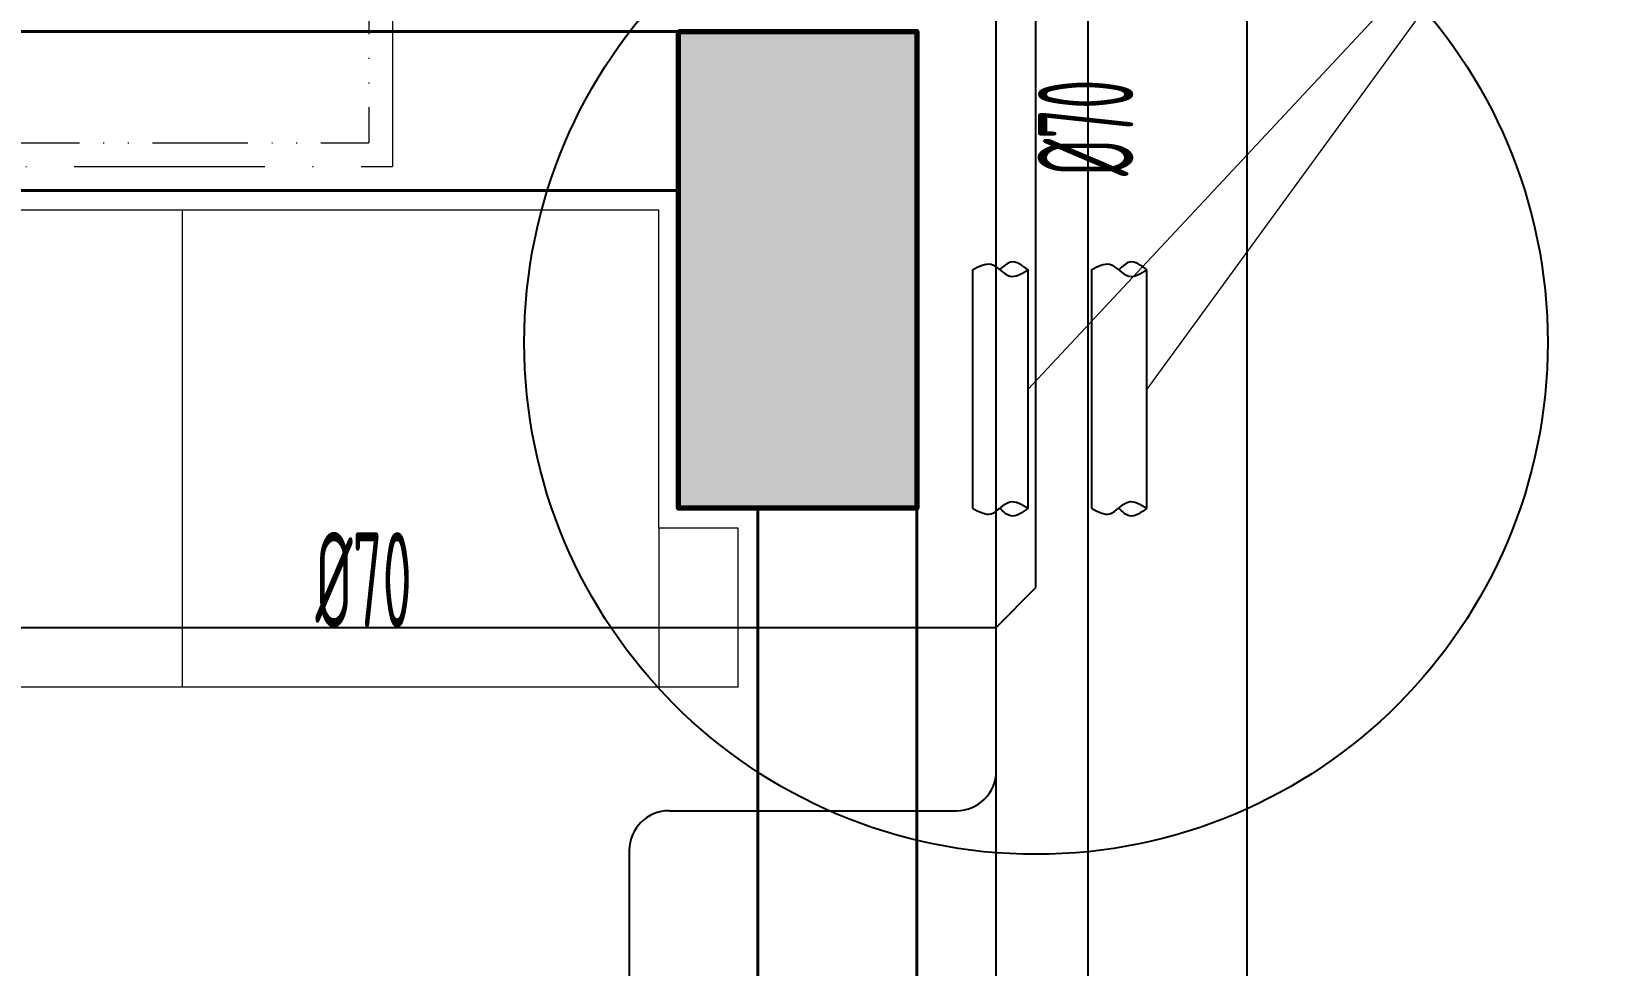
# Model space of a CAD drawing. Header units: centimetres. Extents: x 31 to 22766, y 238 to 3306.
# Drawn here: x 1675.6 to 1874.3, y 1264.5 to 1382 of the extents above; entities that cross this region are included whole.
import ezdxf
from ezdxf.xclip import XClip

# ---------------------------------------------------------------- set-up
doc = ezdxf.new("R2010")
doc.units = ezdxf.units.CM
doc.header["$XCLIPFRAME"] = 0
doc.linetypes.add('ACAD_ISO10W100', pattern=[18, 12, -3, 0, -3])
doc.linetypes.add('ACAD_ISO12W100', pattern=[21, 12, -3, 0, -3, 0, -3])
for name, color, linetype, lineweight in [('00_BORDA_BETONARME', 5, 'Continuous', 70), ('00_BORDA_DUVAR', 8, 'Continuous', 40), ('00_BORDA_TARAMA', 5, 'Continuous', 9), ('M-HAP-DATA', 42, 'Continuous', 0), ('M-ST-SICAK SU', 1, 'Continuous', 0), ('M-ST-SOGUK SU', 5, 'Continuous', 0), ('TEFRİŞ', 8, 'Continuous', 9)]:
    doc.layers.add(name, color=color, linetype=linetype, lineweight=lineweight)
for name, color, linetype in [('M-HVAC EMİŞ', 6, 'Continuous'), ('M-ST-PİSSU', 8, 'Continuous'), ('M-ST-PİSSU YAZI', 7, 'Continuous'), ('M-VRF-BORU', 3, 'Continuous')]:
    doc.layers.add(name, color=color, linetype=linetype)
doc.styles.get("Standard").update_dxf_attribs({"font": 'GENISO.shx'})
doc.linetypes.add('WASTEWATER', pattern='A,6,-0.4,[")",Standard,S=1,R=0,X=-0.1,Y=-0.375],-0.2', length=6.6)

# ---------------------------------------------------------------- blocks, each defined once
blk = doc.blocks.new('BETONARME PLANI')
at = {"layer": '00_BORDA_TARAMA'}
h = blk.add_hatch(dxfattribs=at)
h.set_pattern_fill('ANSI36', color=256)
h.set_pattern_definition([(45, (25862.2684, -18283.2323), (1.68379802, 6.1739261), [7.9375, -1.5875, 0, -1.5875])])
h.paths.add_polyline_path([(37985.64, 1232.62), (37985.64, 1202.62), (37925.64, 1202.62), (37925.64, 1232.62)])
h.paths.add_polyline_path([(37955.64, 902.62), (37985.64, 902.62), (37985.64, 842.62), (37955.64, 842.62)])
h.paths.add_polyline_path([(37985.64, 1792.62), (37985.64, 1762.62), (37925.64, 1762.62), (37925.64, 1792.62)])
h.paths.add_polyline_path([(37090.64, 842.62), (37130.64, 842.62), (37130.64, 882.62), (37090.64, 882.62)])
h.paths.add_polyline_path([(37985.64, 352.62), (37985.64, 322.62), (37925.64, 322.62), (37925.64, 352.62)])
h.paths.add_polyline_path([(37090.64, 1272.62), (37130.64, 1272.62), (37130.64, 1312.62), (37090.64, 1312.62)])
h.paths.add_polyline_path([(37555.64, 1302.62), (37585.64, 1302.62), (37585.64, 1202.62), (37555.64, 1202.62)])
h.paths.add_polyline_path([(37100.64, 382.62), (37130.64, 382.62), (37130.64, 322.62), (37100.64, 322.62)])
h.paths.add_polyline_path([(37130.64, 1752.62), (37130.64, 1792.62), (37100.64, 1792.62), (37100.64, 1752.62)])
h.paths.add_polyline_path([(37585.64, 352.62), (37585.64, 322.62), (37525.64, 322.62), (37525.64, 352.62)])
h.paths.add_polyline_path([(37585.64, 842.62), (37560.64, 842.62), (37560.64, 992.62), (37585.64, 992.62)])
h.paths.add_polyline_path([(36035.64, 382.62), (36065.64, 382.62), (36065.64, 322.62), (36035.64, 322.62)])
h.paths.add_polyline_path([(36645.64, 1792.62), (36675.64, 1792.62), (36675.64, 1732.62), (36645.64, 1732.62)])
h.paths.add_polyline_path([(35505.64, 382.62), (35535.64, 382.62), (35535.64, 322.62), (35505.64, 322.62)])
h.paths.add_polyline_path([(36065.64, 1792.62), (36065.64, 1767.62), (35915.64, 1767.62), (35915.64, 1792.62)])
h.paths.add_polyline_path([(37585.64, 1792.62), (37585.64, 1762.62), (37525.64, 1762.62), (37525.64, 1792.62)])
h.paths.add_polyline_path([(36645.64, 382.62), (36675.64, 382.62), (36675.64, 322.62), (36645.64, 322.62)])
h.paths.add_polyline_path([(36645.64, 902.62), (36675.64, 902.62), (36675.64, 842.62), (36645.64, 842.62)])
h.paths.add_polyline_path([(36065.64, 1297.62), (36065.64, 1272.62), (35915.64, 1272.62), (35915.64, 1297.62)])
h.paths.add_polyline_path([(35565.64, 1302.62), (35565.64, 1272.62), (35505.64, 1272.62), (35505.64, 1302.62)])
h.paths.add_polyline_path([(36035.64, 902.62), (36065.64, 902.62), (36065.64, 842.62), (36035.64, 842.62)])
h.paths.add_polyline_path([(35505.64, 902.62), (35535.64, 902.62), (35535.64, 842.62), (35505.64, 842.62)])
h.paths.add_polyline_path([(34925.64, 352.62), (34925.64, 322.62), (34865.64, 322.62), (34865.64, 352.62)])
h.paths.add_polyline_path([(34865.64, 992.62), (34890.64, 992.62), (34890.64, 842.62), (34865.64, 842.62)])
h.paths.add_polyline_path([(34925.64, 1792.62), (34925.64, 1762.62), (34865.64, 1762.62), (34865.64, 1792.62)])
h.paths.add_polyline_path([(34925.64, 1302.62), (34925.64, 1272.62), (34865.64, 1272.62), (34865.64, 1302.62)])
h.paths.add_polyline_path([(36645.64, 1332.62), (36675.64, 1332.62), (36675.64, 1272.62), (36645.64, 1272.62)])
h.paths.add_polyline_path([(35505.64, 1762.62), (35505.64, 1792.62), (35565.64, 1792.62), (35565.64, 1762.62)])
at = {"layer": '00_BORDA_BETONARME', "lineweight": 70, "ltscale": 3}
blk.add_lwpolyline([(36035.64, 902.62), (36065.64, 902.62), (36065.64, 842.62), (36035.64, 842.62)], close=True, dxfattribs=at)
blk = doc.blocks.new('DUVAR PLANI')
at = {"layer": '00_BORDA_DUVAR'}
for points in [[(36035.64, 5902.62), (35535.64, 5902.62)], [(36035.64, 5882.62), (35535.64, 5882.62)]]:
    blk.add_lwpolyline(points, dxfattribs=at)
at = {"layer": '00_BORDA_DUVAR', "lineweight": 40, "extrusion": (1.81127e-16, 0, -1)}
blk.add_lwpolyline([(-36065.64, 5842.62), (-36065.64, 5612.62), (-36075.64, 5612.62), (-36075.64, 5592.62), (-36035.64, 5592.62), (-36035.64, 5612.62), (-36045.64, 5612.62), (-36045.64, 5842.62)], dxfattribs=at)
at = {"layer": 'TEFRİŞ'}
blk.add_lwpolyline([(36033.14, 5880.12), (35538.14, 5880.12), (35538.14, 5840.12), (35528.14, 5840.12), (35528.14, 5820.12), (36043.14, 5820.12), (36043.14, 5840.12), (36033.14, 5840.12)], close=True, dxfattribs=at)
blk.add_blockref('BETONARME PLANI', (0, 5000))
blk = doc.blocks.new('G$C9F7A6E88')
at = {"layer": 'TEFRİŞ'}
blk.add_lwpolyline([(-642.5, -4962.5), (-1042.5, -4962.5), (-1042.5, -5022.5), (-632.5, -5022.5), (-632.5, -5002.5), (-642.5, -5002.5)], close=True, dxfattribs=at)
for points in [[(-702.5, -4962.5), (-702.5, -5022.5)], [(-642.5, -5002.5), (-642.5, -5022.5)]]:
    blk.add_lwpolyline(points, dxfattribs=at)
blk = doc.blocks.new('G$CCD2FF134')
at = {"layer": 'M-HVAC EMİŞ'}
for p, q in [((-1898.41, -1060), (-1898.41, -610.42)), ((-1878.41, -1060), (-1878.41, -610.42))]:
    blk.add_line(p, q, dxfattribs=at)
at = {"layer": 'M-ST-PİSSU', "color": 11, "linetype": 'WASTEWATER', "ltscale": 5}
for p, q in [((-1905, -960), (-1905, -20)), ((-1910, -965), (-1905, -960)), ((-2147.46, -965), (-1910, -965))]:
    blk.add_line(p, q, dxfattribs=at)
at = {"layer": 'M-ST-SICAK SU', "linetype": 'ACAD_ISO12W100'}
for p in [(-1989, -560.32), (-2079.82, -904)]:
    blk.add_line(p, (-1989, -904), dxfattribs=at)
at = {"layer": 'M-ST-SOGUK SU', "linetype": 'ACAD_ISO10W100', "ltscale": 2}
for p in [(-1986, -526.79), (-2134.37, -907)]:
    blk.add_line(p, (-1986, -907), dxfattribs=at)
at = {"layer": 'M-VRF-BORU'}
for p, q in [((-1910, -1158.8), (-1910, -440)), ((-1951.2, -988.08), (-1915, -988.08)), ((-1956.2, -993.08), (-1956.2, -1010.38))]:
    blk.add_line(p, q, dxfattribs=at)
for centre, start, end in [((-1915, -983.08), 270, 0), ((-1951.2, -993.08), 90, 180)]:
    blk.add_arc(centre, 5, start, end, dxfattribs=at)
at = {"layer": 'M-ST-PİSSU YAZI', "linetype": 'WASTEWATER', "ltscale": 4, "width": 0.5}
blk.add_text('Ø70', height=12, rotation=90, dxfattribs=at).set_placement((-1892.75, -908.18))
blk.add_text('Ø70', height=12, dxfattribs=at).set_placement((-1995.71, -965.02))
blk = doc.blocks.new('A$Ce276fa5c')
for p, q in [((-1912.99, -920), (-1912.99, -950)), ((-1905.99, -950), (-1905.99, -920)), ((-1898.03, -920), (-1898.03, -950)), ((-1891.03, -950), (-1891.03, -920))]:
    blk.add_line(p, q)
blk.add_circle((-1905, -929.15), 64.42)
for points in [[(-1912.99, -920), (-1910.65, -919.3), (-1908.28, -920.79), (-1905.99, -920)], [(-1905.99, -920), (-1908.17, -919.03), (-1909.53, -920)], [(-1898.03, -920), (-1895.7, -919.3), (-1893.33, -920.79), (-1891.03, -920)], [(-1891.03, -920), (-1893.22, -919.03), (-1894.58, -920)], [(-1912.99, -950), (-1910.65, -950.7), (-1908.28, -949.21), (-1905.99, -950)], [(-1905.99, -950), (-1908.17, -950.97), (-1909.53, -950)], [(-1898.03, -950), (-1895.7, -950.7), (-1893.33, -949.21), (-1891.03, -950)], [(-1891.03, -950), (-1893.22, -950.97), (-1894.58, -950)]]:
    blk.add_spline(points, degree=3)
at = {"layer": 'M-HAP-DATA', "color": 2}
for p, q in [((-1905.99, -935), (-1837.84, -862.06)), ((-1837.84, -862.06), (-1891.03, -935))]:
    blk.add_line(p, q, dxfattribs=at)

msp = doc.modelspace()

# ---------------------------------------------------------------- block references
ref = msp.add_blockref('G$CCD2FF134', (3707.03, 2272.03))
XClip(ref).set_block_clipping_path([(-3470.0000000001, -1889.9999999982), (349.9999999999, 300.0000000019)])
for name, p in [('DUVAR PLANI', (-34278.61, -4520.59)), ('A$Ce276fa5c', (3707.03, 2272.03)), ('G$C9F7A6E88', (2397.03, 6322.03))]:
    msp.add_blockref(name, p)

doc.saveas('drawing.dxf')
